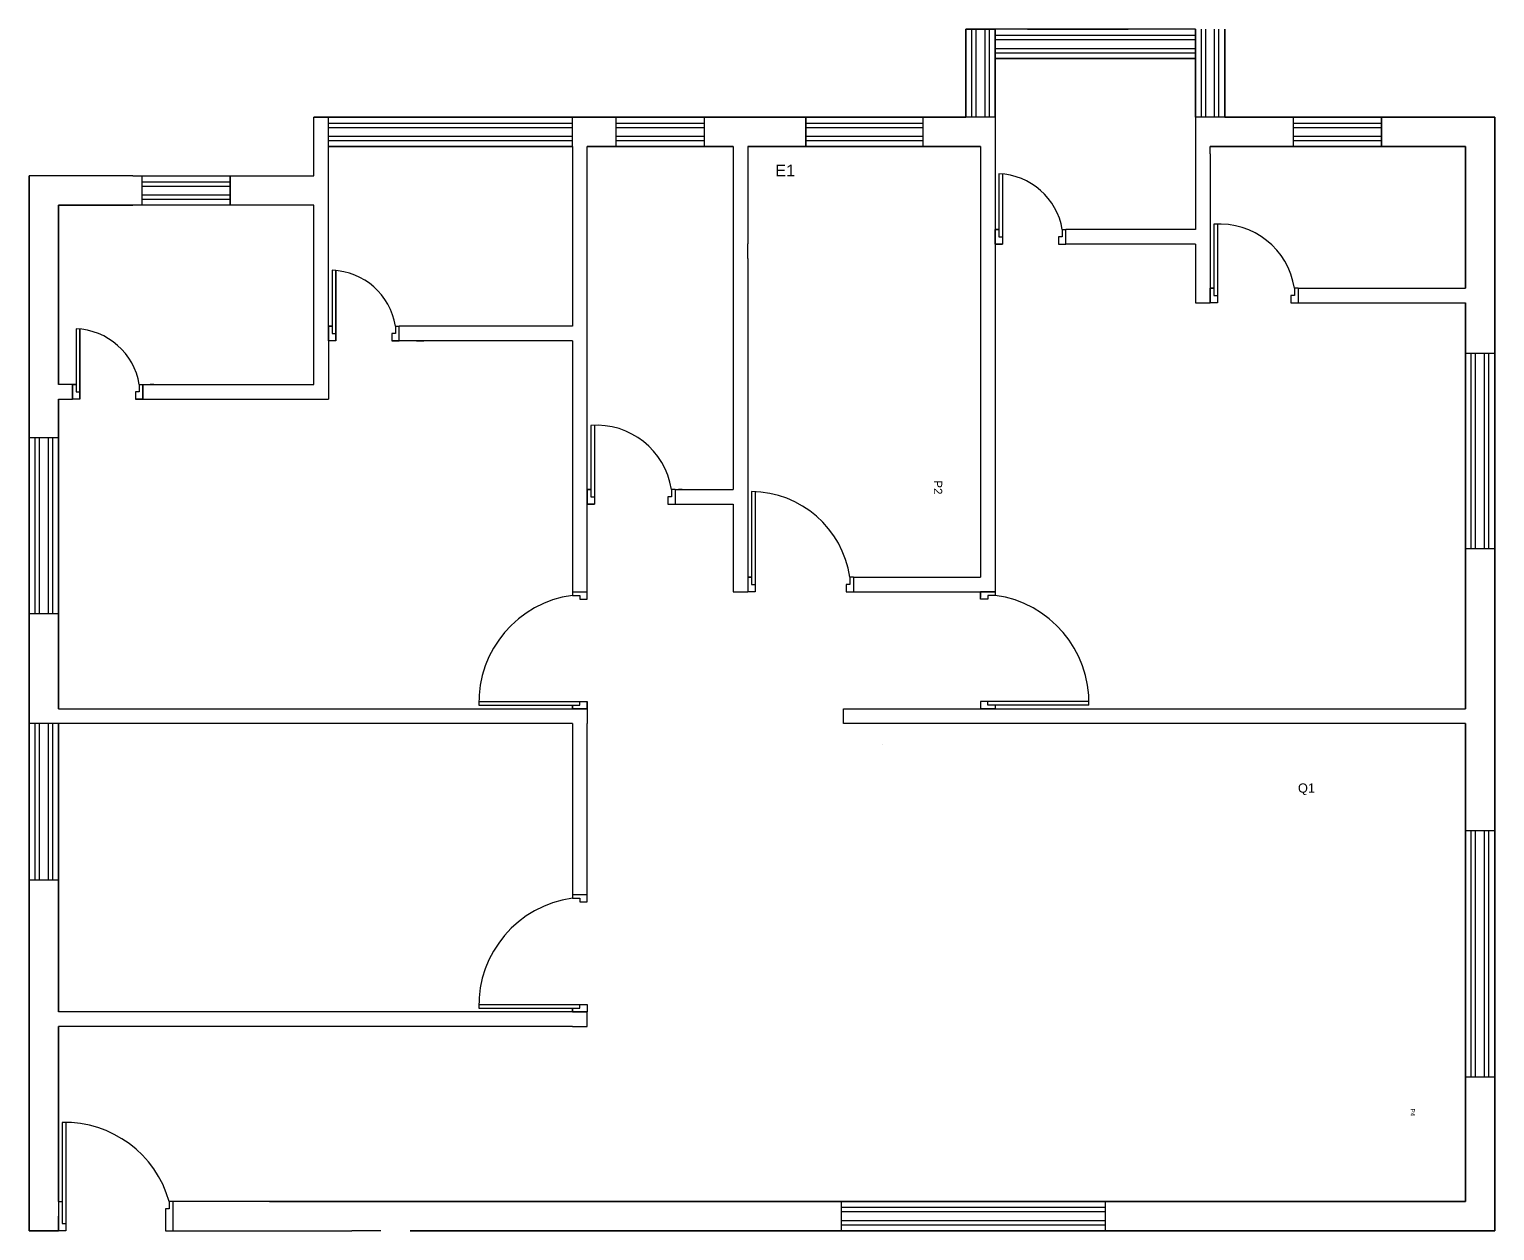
# Model space of a CAD drawing. Header units: inches. Extents: x 7 to 8291, y 3 to 1714.
# Drawn here: x 7771 to 8271, y 1057 to 1467 of the extents above; entities that cross this region are included whole.
import ezdxf

# ---------------------------------------------------------------- set-up
doc = ezdxf.new("R2010")
doc.units = ezdxf.units.IN
doc.header["$MEASUREMENT"] = 0
for name, color, linetype in [('doors', 6, 'Continuous'), ('text', 7, 'Continuous'), ('windows', 40, 'Continuous')]:
    doc.layers.add(name, color=color, linetype=linetype)
doc.styles.get("Standard").update_dxf_attribs({"font": 'arial.ttf'})

msp = doc.modelspace()

# ---------------------------------------------------------------- linework, layer by layer
for p, q in [((8100.707, 1466.73), (8090.707, 1466.73)), ((8090.707, 1456.73), (8090.707, 1466.73)), ((8100.707, 1466.73), (8090.707, 1466.73)), ((8100.707, 1436.73), (8100.707, 1466.73)), ((8179.014, 1436.73), (8179.014, 1466.73)), ((8090.707, 1436.73), (8090.707, 1456.73)), ((8090.707, 1436.73), (8090.707, 1456.73)), ((8100.707, 1436.73), (8100.707, 1456.73)), ((8169.014, 1436.73), (8169.014, 1456.73)), ((7868.198, 1416.73), (7868.198, 1436.73)), ((7873.198, 1436.73), (7868.198, 1436.73)), ((8100.707, 1436.73), (8100.707, 1424.23)), ((8169.014, 1436.73), (8169.014, 1426.73)), ((8271.106, 1436.73), (8179.014, 1436.73)), ((8271.106, 1436.73), (8179.014, 1436.73)), ((7873.198, 1365.464), (7873.198, 1426.73)), ((7873.198, 1426.73), (7956.411, 1426.73)), ((7956.411, 1426.73), (7956.411, 1365.464)), ((8011.319, 1426.73), (7961.411, 1426.73)), ((7961.411, 1360.464), (7961.411, 1426.73)), ((8011.319, 1426.73), (8011.319, 1309.736)), ((8011.319, 1426.73), (8011.319, 1309.736)), ((8095.707, 1426.73), (8016.319, 1426.73)), ((8016.319, 1426.73), (8016.319, 1393.492)), ((8261.106, 1426.73), (8174.014, 1426.73)), ((8174.014, 1424.23), (8174.014, 1426.73)), ((8261.106, 1426.73), (8261.106, 1378.378)), ((8261.106, 1426.73), (8261.106, 1378.378)), ((7806.473, 1416.73), (7771.106, 1416.73)), ((7806.473, 1416.73), (7840.807, 1416.73)), ((7840.807, 1416.73), (7868.198, 1416.73)), ((7781.106, 1406.73), (7781.106, 1345.464)), ((7868.198, 1406.73), (7781.106, 1406.73)), ((7781.106, 1406.73), (7806.473, 1406.73)), ((7868.198, 1345.464), (7868.198, 1406.73)), ((8169.014, 1398.378), (8124.794, 1398.378)), ((8124.794, 1393.378), (8124.794, 1398.378)), ((8016.319, 1388.492), (8016.319, 1393.492)), ((8016.319, 1388.492), (8016.319, 1393.492)), ((8169.014, 1393.378), (8124.794, 1393.378)), ((8169.014, 1393.378), (8169.014, 1373.378)), ((8016.319, 1388.492), (8016.319, 1304.736)), ((8016.319, 1388.492), (8016.319, 1304.736)), ((8174.014, 1378.378), (8174.014, 1373.378)), ((8204.034, 1378.378), (8261.106, 1378.378)), ((8204.034, 1378.378), (8204.034, 1373.378)), ((8169.014, 1373.378), (8174.014, 1373.378)), ((8204.034, 1373.378), (8261.106, 1373.378)), ((8261.106, 1373.378), (8261.106, 1234.787)), ((8261.106, 1373.378), (8261.106, 1234.787)), ((7873.198, 1365.464), (7873.198, 1360.464)), ((7956.411, 1365.464), (7897.285, 1365.464)), ((7897.285, 1360.464), (7897.285, 1365.464)), ((7905.7, 1365.464), (7904.45, 1365.464)), ((7873.198, 1360.464), (7873.198, 1340.464)), ((7956.411, 1360.464), (7897.285, 1360.464)), ((7903.2, 1360.464), (7905.7, 1360.464)), ((7956.411, 1360.464), (7956.411, 1274.807)), ((7956.411, 1360.464), (7956.411, 1274.807)), ((7961.411, 1309.736), (7961.411, 1360.464)), ((7961.411, 1309.736), (7961.411, 1360.464)), ((7785.789, 1345.464), (7781.106, 1345.464)), ((7785.789, 1345.464), (7785.789, 1340.464)), ((7809.876, 1345.464), (7868.198, 1345.464)), ((7809.876, 1345.464), (7809.876, 1340.464)), ((7813.607, 1345.464), (7812.357, 1345.464)), ((7834.314, 1345.557), (7834.314, 1345.539)), ((7781.106, 1340.464), (7781.106, 1234.787)), ((7781.106, 1340.464), (7785.789, 1340.464)), ((7809.876, 1340.464), (7868.198, 1340.464)), ((7809.876, 1340.464), (7873.198, 1340.464)), ((7811.107, 1340.464), (7813.607, 1340.464)), ((7961.411, 1309.736), (7961.411, 1304.736)), ((7991.431, 1309.736), (8011.319, 1309.736)), ((7991.431, 1309.736), (7991.431, 1304.736)), ((7993.912, 1309.736), (7992.662, 1309.736)), ((7993.912, 1309.736), (7992.662, 1309.736)), ((7961.411, 1274.807), (7961.411, 1304.736)), ((7961.411, 1274.807), (7961.411, 1304.736)), ((7991.412, 1304.736), (7993.912, 1304.736)), ((7991.412, 1304.736), (7993.912, 1304.736)), ((7991.431, 1304.736), (8011.319, 1304.736)), ((7991.431, 1304.736), (8011.319, 1304.736)), ((8011.319, 1304.736), (8011.319, 1274.802)), ((8011.319, 1304.736), (8011.319, 1274.802)), ((8016.319, 1304.736), (8016.319, 1274.802)), ((8016.319, 1279.802), (8016.319, 1274.802)), ((8052.339, 1279.802), (8095.707, 1279.802)), ((8052.339, 1279.802), (8095.707, 1279.802)), ((8052.339, 1279.802), (8052.339, 1274.802)), ((7956.411, 1274.807), (7961.411, 1274.807)), ((8011.319, 1274.802), (8016.319, 1274.802)), ((8011.319, 1274.802), (8016.319, 1274.802)), ((8052.339, 1274.802), (8095.707, 1274.802)), ((8052.339, 1274.802), (8095.707, 1274.802)), ((8095.707, 1274.802), (8100.707, 1274.802)), ((7781.106, 1234.787), (7868.198, 1234.787)), ((7868.198, 1234.787), (7956.411, 1234.787)), ((7961.411, 1234.787), (7956.411, 1234.787)), ((7961.411, 1234.787), (7961.411, 1229.787)), ((8048.908, 1234.787), (8095.707, 1234.787)), ((8048.908, 1229.787), (8048.908, 1234.787)), ((8048.908, 1232.287), (8048.908, 1232.287)), ((8100.707, 1234.787), (8095.707, 1234.787)), ((8100.707, 1234.787), (8261.106, 1234.787)), ((7781.106, 1229.787), (7781.106, 1131.433)), ((7956.411, 1229.787), (7781.106, 1229.787)), ((7956.411, 1229.787), (7956.411, 1171.453)), ((7961.411, 1171.453), (7961.411, 1229.787)), ((8261.106, 1229.787), (8048.908, 1229.787)), ((8261.106, 1229.787), (8261.106, 1066.73)), ((8261.106, 1229.787), (8261.106, 1066.73)), ((7956.411, 1171.453), (7961.411, 1171.453)), ((7956.411, 1131.433), (7781.106, 1131.433)), ((7956.411, 1131.433), (7961.411, 1131.433)), ((7961.411, 1126.433), (7961.411, 1131.433)), ((7781.106, 1126.433), (7781.106, 1066.73)), ((7956.411, 1126.433), (7781.106, 1126.433)), ((7956.411, 1126.433), (7961.411, 1126.433)), ((7771.106, 1066.748), (7771.106, 1066.73)), ((7781.106, 1066.73), (7781.106, 1056.748)), ((8261.106, 1066.73), (7820.085, 1066.73)), ((7820.085, 1066.73), (7820.085, 1056.748)), ((8261.106, 1066.748), (7853.106, 1066.748)), ((7891.106, 1066.748), (7891.106, 1066.73)), ((7901.106, 1066.748), (7901.106, 1066.73)), ((8082.134, 1066.748), (8082.134, 1066.73)), ((8261.106, 1066.748), (8108.155, 1066.748)), ((7820.085, 1056.748), (7881.106, 1056.748)), ((7820.085, 1056.748), (7881.106, 1056.748)), ((7891.106, 1056.748), (7881.106, 1056.748)), ((7891.106, 1056.748), (7881.106, 1056.748)), ((8261.106, 1056.748), (7901.106, 1056.748)), ((8261.106, 1056.748), (7901.106, 1056.748))]:
    msp.add_line(p, q)
for points in [[(7868.198, 1436.73), (8090.707, 1436.73)], [(8090.707, 1436.73), (7868.198, 1436.73)], [(8090.707, 1436.73), (7868.198, 1436.73)], [(8090.707, 1436.73), (7868.198, 1436.73)], [(8090.707, 1436.73), (7873.198, 1436.73)], [(8090.707, 1436.73), (7873.198, 1436.73)], [(8090.707, 1436.73), (7873.198, 1436.73)], [(8090.707, 1436.73), (7873.198, 1436.73)], [(8179.014, 1436.73), (8271.106, 1436.73), (8271.106, 1056.748), (7901.106, 1056.748)], [(7901.106, 1056.748), (8271.106, 1056.748), (8271.106, 1436.73), (8179.014, 1436.73)], [(7901.106, 1056.748), (8271.106, 1056.748), (8271.106, 1436.73), (8179.014, 1436.73)], [(7901.106, 1056.748), (8271.106, 1056.748), (8271.106, 1436.73), (8179.014, 1436.73)], [(8179.014, 1436.73), (8271.106, 1436.73), (8271.106, 1056.748), (7901.106, 1056.748)], [(7901.106, 1056.748), (8271.106, 1056.748), (8271.106, 1436.73), (8179.014, 1436.73)], [(7901.106, 1056.748), (8271.106, 1056.748), (8271.106, 1436.73), (8179.014, 1436.73)], [(7901.106, 1056.748), (8271.106, 1056.748), (8271.106, 1436.73), (8179.014, 1436.73)], [(8271.106, 1306.748), (8271.106, 1436.73), (8179.014, 1436.73)], [(8271.106, 1306.748), (8271.106, 1436.73), (8179.014, 1436.73)], [(8011.319, 1426.73), (7961.411, 1426.73)], [(7961.411, 1426.73), (8011.319, 1426.73)], [(8011.319, 1426.73), (7961.411, 1426.73)], [(8095.707, 1426.73), (8016.319, 1426.73)], [(8016.319, 1426.73), (8095.707, 1426.73)], [(8095.707, 1426.73), (8016.319, 1426.73)], [(8095.707, 1426.73), (8095.707, 1388.492)], [(8169.014, 1426.73), (8169.014, 1398.378)], [(8261.106, 1378.378), (8261.106, 1426.73), (8174.014, 1426.73)], [(8174.014, 1426.73), (8261.106, 1426.73), (8261.106, 1378.378)], [(8261.106, 1378.378), (8261.106, 1426.73), (8174.014, 1426.73)], [(8261.106, 1378.378), (8261.106, 1426.73), (8174.014, 1426.73)], [(8261.106, 1378.378), (8261.106, 1426.73), (8174.014, 1426.73)], [(8100.707, 1424.23), (8100.707, 1373.378)], [(8174.014, 1424.23), (8174.014, 1373.378)], [(7781.106, 1056.748), (7771.106, 1056.748), (7771.106, 1416.73)], [(7771.106, 1416.73), (7771.106, 1056.748), (7781.106, 1056.748)], [(7781.106, 1056.748), (7771.106, 1056.748), (7771.106, 1416.73)], [(7771.106, 1416.73), (7771.106, 1056.748), (7781.106, 1056.748)], [(7771.106, 1416.73), (7771.106, 1056.748), (7781.106, 1056.748)], [(7771.106, 1416.73), (7771.106, 1056.748), (7781.106, 1056.748)], [(7781.106, 1056.748), (7771.106, 1056.748), (7771.106, 1416.73)], [(7771.106, 1416.73), (7771.106, 1056.748), (7781.106, 1056.748)], [(7781.106, 1056.748), (7771.106, 1056.748), (7771.106, 1416.73)], [(7771.106, 1416.73), (7771.106, 1056.748), (7781.106, 1056.748)], [(7771.106, 1416.73), (7771.106, 1056.748), (7781.106, 1056.748)], [(7771.106, 1416.73), (7771.106, 1056.748), (7781.106, 1056.748)], [(7781.106, 1406.73), (7781.106, 1345.464)], [(7781.106, 1345.464), (7781.106, 1406.73)], [(7781.106, 1406.73), (7781.106, 1345.464)], [(8095.707, 1388.492), (8095.707, 1279.802)], [(8095.707, 1388.492), (8095.707, 1279.802)], [(8100.707, 1373.378), (8100.707, 1274.802)], [(8100.707, 1373.378), (8100.707, 1274.802)], [(8261.106, 1234.787), (8261.106, 1373.378)], [(8261.106, 1373.378), (8261.106, 1234.787)], [(8261.106, 1234.787), (8261.106, 1373.378)], [(7781.106, 1340.464), (7781.106, 1234.787)], [(7781.106, 1234.787), (7781.106, 1340.464)], [(7781.106, 1340.464), (7781.106, 1234.787)], [(7781.106, 1229.787), (7781.106, 1131.433)], [(7781.106, 1131.433), (7781.106, 1229.787)], [(7781.106, 1229.787), (7781.106, 1131.433)], [(8261.106, 1229.787), (8261.106, 1066.73), (7820.085, 1066.73)], [(7853.106, 1066.748), (8261.106, 1066.748), (8261.106, 1229.787)], [(7853.106, 1066.748), (8261.106, 1066.748), (8261.106, 1229.787)], [(7781.106, 1066.73), (7781.106, 1126.433)], [(7781.106, 1126.433), (7781.106, 1066.748)]]:
    msp.add_lwpolyline(points)
msp.add_arc((7817.106, 1066.73), 36, 0, 0.02786)
at = {"layer": 'doors', "color": 215, "true_color": 0xa953a0}
for p, q in [((8101.957, 1417.433), (8101.957, 1395.878)), ((8101.957, 1417.433), (8101.957, 1395.878)), ((8103.207, 1417.351), (8103.207, 1393.378)), ((8103.207, 1417.335), (8103.207, 1393.378)), ((8175.264, 1400.19), (8175.264, 1375.878)), ((8176.514, 1400.255), (8176.514, 1373.378)), ((8101.957, 1398.378), (8100.707, 1398.378)), ((8101.957, 1395.878), (8103.207, 1395.878)), ((8101.957, 1395.878), (8103.207, 1395.878)), ((8122.294, 1395.878), (8122.294, 1393.378)), ((8123.544, 1395.878), (8122.294, 1395.878)), ((8123.544, 1398.378), (8124.794, 1398.378)), ((8123.544, 1398.378), (8123.544, 1395.878)), ((8124.794, 1393.378), (8124.794, 1398.378)), ((8175.264, 1397.433), (8175.264, 1375.878)), ((8176.514, 1397.335), (8176.514, 1373.378)), ((8100.707, 1393.378), (8103.207, 1393.378)), ((8103.207, 1393.378), (8100.707, 1393.378)), ((8100.707, 1393.378), (8103.207, 1393.378)), ((8122.294, 1393.378), (8124.794, 1393.378)), ((8122.294, 1393.378), (8124.794, 1393.378)), ((7875.698, 1384.438), (7874.448, 1384.519)), ((7874.448, 1384.519), (7874.448, 1365.464)), ((7875.698, 1360.464), (7875.698, 1384.438)), ((8174.014, 1378.378), (8175.264, 1378.378)), ((8175.264, 1378.378), (8174.014, 1378.378)), ((8174.014, 1373.378), (8174.014, 1378.378)), ((8174.014, 1378.378), (8174.014, 1373.378)), ((8175.264, 1375.878), (8176.514, 1375.878)), ((8175.264, 1375.878), (8176.514, 1375.878)), ((8201.534, 1375.878), (8201.534, 1373.378)), ((8202.784, 1375.878), (8201.534, 1375.878)), ((8201.534, 1375.878), (8201.534, 1373.378)), ((8202.784, 1378.378), (8202.784, 1375.878)), ((8204.034, 1378.378), (8202.784, 1378.378)), ((8202.784, 1378.378), (8202.784, 1375.878)), ((8204.034, 1378.378), (8204.034, 1373.378)), ((8176.514, 1373.378), (8174.014, 1373.378)), ((8201.534, 1373.378), (8204.034, 1373.378)), ((7873.198, 1360.464), (7873.198, 1365.464)), ((7873.198, 1365.464), (7874.448, 1365.464)), ((7874.448, 1365.464), (7874.448, 1362.964)), ((7896.035, 1365.464), (7897.285, 1365.464)), ((7896.035, 1365.464), (7896.035, 1362.964)), ((7897.285, 1360.464), (7897.285, 1365.464)), ((7788.289, 1364.438), (7787.039, 1364.519)), ((7787.039, 1364.519), (7787.039, 1345.464)), ((7788.289, 1340.464), (7788.289, 1364.438)), ((7875.698, 1360.464), (7873.198, 1360.464)), ((7874.448, 1362.964), (7875.698, 1362.964)), ((7875.698, 1362.964), (7875.698, 1360.464)), ((7894.785, 1362.964), (7894.785, 1360.464)), ((7896.035, 1362.964), (7894.785, 1362.964)), ((7894.785, 1360.464), (7897.285, 1360.464)), ((7785.789, 1340.464), (7785.789, 1345.464)), ((7785.789, 1345.464), (7787.039, 1345.464)), ((7787.039, 1345.464), (7787.039, 1342.964)), ((7808.626, 1345.464), (7809.876, 1345.464)), ((7808.626, 1345.464), (7808.626, 1342.964)), ((7809.876, 1340.464), (7809.876, 1345.464)), ((7788.289, 1340.464), (7785.789, 1340.464)), ((7787.039, 1342.964), (7788.289, 1342.964)), ((7788.289, 1342.964), (7788.289, 1340.464)), ((7807.376, 1342.964), (7807.376, 1340.464)), ((7808.626, 1342.964), (7807.376, 1342.964)), ((7807.376, 1340.464), (7809.876, 1340.464)), ((7962.661, 1331.548), (7962.661, 1307.236)), ((7962.661, 1331.548), (7962.661, 1307.236)), ((7963.911, 1331.613), (7963.911, 1304.736)), ((7963.911, 1331.613), (7963.911, 1304.736)), ((7961.411, 1309.736), (7961.411, 1304.736)), ((7961.411, 1309.736), (7961.411, 1304.736)), ((7962.661, 1307.236), (7963.911, 1307.236)), ((7962.661, 1307.236), (7963.911, 1307.236)), ((7962.661, 1307.236), (7963.911, 1307.236)), ((7962.661, 1307.236), (7963.911, 1307.236)), ((7962.661, 1307.236), (7963.911, 1307.236)), ((7962.661, 1307.236), (7963.911, 1307.236)), ((7988.931, 1307.236), (7988.931, 1304.736)), ((7990.181, 1307.236), (7988.931, 1307.236)), ((7988.931, 1307.236), (7988.931, 1304.736)), ((7988.931, 1307.236), (7988.931, 1304.736)), ((7990.181, 1307.236), (7988.931, 1307.236)), ((7988.931, 1307.236), (7988.931, 1304.736)), ((7990.181, 1309.736), (7990.181, 1307.236)), ((7991.431, 1309.736), (7990.181, 1309.736)), ((7990.181, 1309.736), (7990.181, 1307.236)), ((7990.181, 1309.736), (7990.181, 1307.236)), ((7990.181, 1309.736), (7990.181, 1307.236)), ((7991.431, 1309.736), (7991.431, 1304.736)), ((7991.431, 1309.736), (7991.431, 1304.736)), ((8017.569, 1308.965), (8017.569, 1277.302)), ((8017.569, 1308.965), (8017.569, 1277.302)), ((8018.819, 1308.929), (8018.819, 1274.802)), ((8018.819, 1308.929), (8018.819, 1274.802)), ((7963.911, 1304.736), (7961.411, 1304.736)), ((7963.911, 1304.736), (7961.411, 1304.736)), ((7988.931, 1304.736), (7991.431, 1304.736)), ((8016.319, 1279.802), (8016.319, 1274.802)), ((8016.319, 1279.802), (8016.319, 1274.802)), ((8017.569, 1277.302), (8018.819, 1277.302)), ((8017.569, 1277.302), (8018.819, 1277.302)), ((8049.839, 1277.302), (8049.839, 1274.802)), ((8051.089, 1277.302), (8049.839, 1277.302)), ((8049.839, 1277.302), (8049.839, 1274.802)), ((8049.839, 1277.302), (8049.839, 1274.802)), ((8051.089, 1277.302), (8049.839, 1277.302)), ((8049.839, 1277.302), (8049.839, 1274.802)), ((8051.089, 1279.802), (8051.089, 1277.302)), ((8052.339, 1279.802), (8051.089, 1279.802)), ((8051.089, 1279.802), (8051.089, 1277.302)), ((8051.089, 1279.802), (8051.089, 1277.302)), ((8052.339, 1279.802), (8051.089, 1279.802)), ((8051.089, 1279.802), (8051.089, 1277.302)), ((8052.339, 1279.802), (8052.339, 1274.802)), ((8052.339, 1279.802), (8052.339, 1274.802)), ((7956.411, 1274.807), (7956.411, 1273.557)), ((7956.411, 1274.807), (7961.411, 1274.807)), ((7956.411, 1274.807), (7956.411, 1273.557)), ((7956.411, 1274.807), (7961.411, 1274.807)), ((7956.411, 1273.557), (7958.911, 1273.557)), ((7956.411, 1273.557), (7958.911, 1273.557)), ((7958.911, 1273.557), (7958.911, 1272.307)), ((7958.911, 1273.557), (7958.911, 1272.307)), ((7958.911, 1272.307), (7961.411, 1272.307)), ((7958.911, 1272.307), (7961.411, 1272.307)), ((7961.411, 1272.307), (7961.411, 1274.807)), ((7961.411, 1272.307), (7961.411, 1274.807)), ((8018.819, 1274.802), (8016.319, 1274.802)), ((8018.819, 1274.802), (8016.319, 1274.802)), ((8049.839, 1274.802), (8052.339, 1274.802)), ((8049.839, 1274.802), (8052.339, 1274.802)), ((8100.707, 1274.807), (8095.707, 1274.807)), ((8095.707, 1272.307), (8095.707, 1274.807)), ((8100.707, 1274.807), (8095.707, 1274.807)), ((8095.707, 1272.307), (8095.707, 1274.807)), ((8098.207, 1272.307), (8095.707, 1272.307)), ((8098.207, 1272.307), (8095.707, 1272.307)), ((8100.707, 1273.557), (8098.207, 1273.557)), ((8098.207, 1273.557), (8098.207, 1272.307)), ((8100.707, 1273.557), (8098.207, 1273.557)), ((8098.207, 1273.557), (8098.207, 1272.307)), ((8100.707, 1274.807), (8100.707, 1273.557)), ((8100.707, 1274.807), (8100.707, 1273.557)), ((7924.465, 1236.037), (7958.911, 1236.037)), ((7924.487, 1237.287), (7961.411, 1237.287)), ((7932.66, 1237.287), (7961.411, 1237.287)), ((7932.696, 1236.037), (7958.911, 1236.037)), ((7958.911, 1236.037), (7958.911, 1237.287)), ((7958.911, 1236.037), (7958.911, 1237.287)), ((7961.411, 1237.287), (7961.411, 1234.787)), ((8124.459, 1237.287), (8095.707, 1237.287)), ((8132.631, 1237.287), (8095.707, 1237.287)), ((8095.707, 1237.287), (8095.707, 1234.787)), ((8098.207, 1236.037), (8098.207, 1237.287)), ((8098.207, 1236.037), (8098.207, 1237.287)), ((8124.422, 1236.037), (8098.207, 1236.037)), ((8132.654, 1236.037), (8098.207, 1236.037)), ((7956.411, 1234.787), (7961.411, 1234.787)), ((8100.707, 1234.787), (8095.707, 1234.787)), ((7956.411, 1171.453), (7956.411, 1170.203)), ((7956.411, 1171.453), (7961.411, 1171.453)), ((7956.411, 1170.203), (7958.911, 1170.203)), ((7958.911, 1170.203), (7958.911, 1168.953)), ((7961.411, 1168.953), (7961.411, 1171.453)), ((7958.911, 1168.953), (7961.411, 1168.953)), ((7924.465, 1132.683), (7958.911, 1132.683)), ((7924.487, 1133.933), (7961.411, 1133.933)), ((7932.66, 1133.933), (7961.411, 1133.933)), ((7932.696, 1132.683), (7958.911, 1132.683)), ((7956.411, 1132.683), (7956.411, 1131.433)), ((7956.411, 1131.433), (7956.411, 1132.683)), ((7956.411, 1131.433), (7961.411, 1131.433)), ((7961.411, 1131.433), (7956.411, 1131.433)), ((7956.411, 1131.433), (7961.411, 1131.433)), ((7958.911, 1132.683), (7958.911, 1133.933)), ((7958.911, 1132.683), (7958.911, 1133.933)), ((7961.411, 1133.933), (7961.411, 1131.433)), ((7961.411, 1133.933), (7961.411, 1131.433)), ((7782.356, 1093.694), (7782.356, 1059.248)), ((7783.606, 1093.672), (7783.606, 1056.748)), ((7782.356, 1085.462), (7782.356, 1059.248)), ((7783.606, 1085.499), (7783.606, 1056.748)), ((7818.835, 1066.73), (7818.835, 1064.23)), ((7820.085, 1066.73), (7818.835, 1066.73)), ((7820.085, 1066.73), (7820.085, 1056.748)), ((7781.106, 1061.748), (7781.106, 1056.748)), ((7817.585, 1064.23), (7817.585, 1056.748)), ((7818.835, 1064.23), (7817.585, 1064.23)), ((7783.606, 1056.748), (7781.106, 1056.748)), ((7782.356, 1059.248), (7783.606, 1059.248)), ((7782.356, 1059.248), (7783.606, 1059.248)), ((7817.585, 1056.748), (7820.085, 1056.748))]:
    msp.add_line(p, q, dxfattribs=at)
at = {"layer": 'doors'}
for p, q in [((8100.707, 1398.378), (8101.957, 1398.378)), ((8100.707, 1393.378), (8100.707, 1398.378)), ((8100.707, 1398.378), (8101.957, 1398.378)), ((8100.707, 1393.378), (8100.707, 1398.378)), ((7874.448, 1384.519), (7874.448, 1362.964)), ((7874.448, 1384.519), (7874.448, 1362.964)), ((7875.698, 1384.438), (7875.698, 1360.464)), ((7875.698, 1384.421), (7875.698, 1360.464)), ((7873.198, 1365.464), (7874.448, 1365.464)), ((7873.198, 1360.464), (7873.198, 1365.464)), ((7873.198, 1365.464), (7874.448, 1365.464)), ((7874.448, 1365.464), (7873.198, 1365.464)), ((7873.198, 1360.464), (7873.198, 1365.464)), ((7787.039, 1364.519), (7787.039, 1342.964)), ((7787.039, 1364.519), (7787.039, 1342.964)), ((7788.289, 1364.438), (7788.289, 1340.464)), ((7788.289, 1364.421), (7788.289, 1340.464)), ((7874.448, 1362.964), (7875.698, 1362.964)), ((7874.448, 1362.964), (7875.698, 1362.964)), ((7897.285, 1360.464), (7894.785, 1360.464)), ((7785.789, 1345.464), (7787.039, 1345.464)), ((7785.789, 1340.464), (7785.789, 1345.464)), ((7785.789, 1345.464), (7787.039, 1345.464)), ((7787.039, 1345.464), (7785.789, 1345.464)), ((7785.789, 1340.464), (7785.789, 1345.464)), ((7787.039, 1342.964), (7788.289, 1342.964)), ((7787.039, 1342.964), (7788.289, 1342.964)), ((7809.876, 1340.464), (7807.376, 1340.464)), ((7962.661, 1328.791), (7962.661, 1307.236)), ((7962.661, 1328.791), (7962.661, 1307.236)), ((7962.661, 1328.791), (7962.661, 1307.236)), ((7962.661, 1328.791), (7962.661, 1307.236)), ((7963.911, 1328.71), (7963.911, 1304.736)), ((7963.911, 1328.71), (7963.911, 1304.736)), ((7963.911, 1328.693), (7963.911, 1304.736)), ((7963.911, 1328.693), (7963.911, 1304.736)), ((7961.411, 1309.736), (7962.661, 1309.736)), ((7961.411, 1304.736), (7961.411, 1309.736)), ((7961.411, 1309.736), (7962.661, 1309.736)), ((7962.661, 1309.736), (7961.411, 1309.736)), ((7961.411, 1304.736), (7961.411, 1309.736)), ((7961.411, 1309.736), (7962.661, 1309.736)), ((7961.411, 1304.736), (7961.411, 1309.736)), ((7961.411, 1309.736), (7962.661, 1309.736)), ((7962.661, 1309.736), (7961.411, 1309.736)), ((7961.411, 1304.736), (7961.411, 1309.736)), ((7961.411, 1304.736), (7963.911, 1304.736)), ((7963.911, 1304.736), (7961.411, 1304.736)), ((7961.411, 1304.736), (7963.911, 1304.736)), ((7961.411, 1304.736), (7963.911, 1304.736)), ((7963.911, 1304.736), (7961.411, 1304.736)), ((7961.411, 1304.736), (7963.911, 1304.736)), ((8016.319, 1279.802), (8017.569, 1279.802)), ((8016.319, 1279.802), (8017.569, 1279.802)), ((7956.411, 1236.037), (7956.411, 1234.787)), ((7956.411, 1234.787), (7956.411, 1236.037)), ((7961.411, 1234.787), (7961.411, 1237.287)), ((7961.411, 1237.287), (7961.411, 1234.787)), ((8095.707, 1237.287), (8095.707, 1234.787)), ((7961.411, 1234.787), (7956.411, 1234.787)), ((8095.707, 1234.787), (8100.707, 1234.787)), ((7781.106, 1066.748), (7781.106, 1056.748)), ((7781.106, 1066.748), (7782.356, 1066.748)), ((7781.106, 1056.748), (7781.106, 1061.748)), ((7783.606, 1056.748), (7781.106, 1056.748)), ((7783.606, 1056.748), (7781.106, 1056.748))]:
    msp.add_line(p, q, dxfattribs=at)
at = {"layer": 'doors', "color": 215, "true_color": 0xa953a0}
for points in [[(8175.264, 1378.378), (8174.014, 1378.378)], [(7962.661, 1309.736), (7961.411, 1309.736)], [(7962.661, 1309.736), (7961.411, 1309.736)], [(8017.569, 1279.802), (8016.319, 1279.802)], [(8017.569, 1279.802), (8016.319, 1279.802)], [(8095.707, 1274.807), (8095.707, 1272.862)], [(8095.707, 1274.807), (8095.707, 1272.862)], [(7956.411, 1236.037), (7956.411, 1234.787)], [(8100.707, 1236.037), (8100.707, 1234.787)], [(8100.707, 1236.037), (8100.707, 1234.787)], [(7956.411, 1132.683), (7956.411, 1131.433)]]:
    msp.add_lwpolyline(points, dxfattribs=at)
at = {"layer": 'doors'}
msp.add_lwpolyline([(8095.707, 1237.287), (8095.707, 1234.787)], dxfattribs=at)
at = {"layer": 'doors', "color": 215, "true_color": 0xa953a0}
for centre, radius, start, end in [((8101.111, 1394.718), 22.73, 9.26547, 87.86572), ((8177.24, 1374.417), 25.849, 8.81558, 94.38491), ((7873.602, 1361.804), 22.73, 9.26547, 87.86572), ((7786.192, 1341.804), 22.73, 9.26547, 87.86572), ((7964.637, 1305.775), 25.849, 8.81558, 94.38491), ((7964.637, 1305.775), 25.849, 8.81558, 94.38491), ((8017.215, 1274.712), 34.254, 8.54476, 89.40715), ((8017.215, 1274.712), 34.254, 8.54476, 89.40715), ((7961.473, 1236.887), 37.018, 97.8589, 181.31498), ((8095.646, 1236.887), 37.018, 358.68502, 82.1411), ((7961.473, 1133.533), 37.018, 97.8589, 181.31498), ((7783.206, 1056.686), 37.018, 15.7435, 91.31498)]:
    msp.add_arc(centre, radius, start, end, dxfattribs=at)
at = {"layer": 'windows'}
for p, q in [((8090.707, 1456.73), (8090.707, 1466.73)), ((8090.707, 1447.742), (8090.707, 1466.73)), ((8090.707, 1466.73), (8090.707, 1436.73)), ((8090.707, 1466.73), (8090.707, 1436.73)), ((8100.707, 1454.23), (8100.707, 1466.73)), ((8169.014, 1466.73), (8100.707, 1466.73)), ((8169.014, 1466.73), (8100.707, 1466.73)), ((8100.707, 1466.73), (8100.707, 1436.73)), ((8111.719, 1466.73), (8146.054, 1466.73)), ((8169.014, 1447.742), (8169.014, 1466.73)), ((8169.014, 1466.73), (8169.014, 1436.73)), ((8169.014, 1466.73), (8169.014, 1436.73)), ((8179.014, 1466.73), (8179.014, 1436.73)), ((8169.014, 1456.73), (8100.707, 1456.73)), ((7899.645, 1436.73), (7933.98, 1436.73)), ((8001.324, 1436.73), (8001.324, 1426.73)), ((8027.227, 1436.73), (8061.562, 1436.73)), ((8036.014, 1436.73), (8036.014, 1426.73)), ((8100.707, 1436.73), (8090.707, 1436.73)), ((8179.014, 1436.73), (8169.014, 1436.73)), ((8232.514, 1426.73), (8232.514, 1436.73)), ((7956.411, 1426.73), (7873.198, 1426.73)), ((7806.473, 1416.73), (7840.807, 1416.73)), ((7839.653, 1406.73), (7839.653, 1416.73)), ((7781.106, 1327.287), (7771.106, 1327.287)), ((7781.106, 1327.287), (7771.106, 1327.287)), ((7781.106, 1267.287), (7771.106, 1267.287)), ((7781.106, 1267.287), (7771.106, 1267.287)), ((8062.184, 1222.795), (8062.184, 1222.777)), ((8078.155, 1066.748), (8078.155, 1066.73)), ((8108.155, 1066.748), (8108.155, 1066.73)), ((8138.155, 1066.748), (8138.155, 1056.748))]:
    msp.add_line(p, q, dxfattribs=at)
at = {"layer": 'windows', "color": 31, "true_color": 0xfecc66}
for p, q in [((8090.707, 1466.73), (8090.707, 1456.73)), ((8090.707, 1466.73), (8100.707, 1466.73)), ((8100.707, 1456.73), (8100.707, 1466.73)), ((7873.198, 1426.73), (7873.198, 1436.73)), ((7956.411, 1426.73), (7956.411, 1436.73)), ((7971.324, 1426.73), (7971.324, 1436.73)), ((8001.324, 1436.73), (8001.324, 1426.73)), ((8036.014, 1426.73), (8036.014, 1436.73)), ((8076.012, 1436.73), (8076.012, 1426.73)), ((8100.707, 1436.73), (8090.707, 1436.73)), ((8179.014, 1436.73), (8169.014, 1436.73)), ((8202.514, 1426.73), (8202.514, 1436.73)), ((8232.514, 1436.73), (8232.514, 1426.73)), ((7809.653, 1406.73), (7809.653, 1416.73)), ((7839.653, 1416.73), (7839.653, 1406.73)), ((8261.106, 1356.265), (8271.106, 1356.265)), ((8261.106, 1289.543), (8271.106, 1289.543)), ((7781.106, 1229.787), (7771.106, 1229.787)), ((8261.106, 1193.287), (8271.106, 1193.287)), ((7781.106, 1176.384), (7771.106, 1176.384)), ((8261.106, 1109.287), (8271.106, 1109.287)), ((8261.106, 1109.287), (8271.106, 1109.287)), ((8048.155, 1066.748), (8048.155, 1056.748)), ((8138.155, 1066.748), (8138.155, 1056.748))]:
    msp.add_line(p, q, dxfattribs=at)
for points in [[(8092.707, 1436.73), (8092.707, 1466.73)], [(8094.207, 1436.73), (8094.207, 1466.73)], [(8097.207, 1436.73), (8097.207, 1466.73)], [(8098.707, 1436.73), (8098.707, 1466.73)], [(8171.014, 1436.73), (8171.014, 1466.73)], [(8172.514, 1436.73), (8172.514, 1466.73)], [(8175.514, 1436.73), (8175.514, 1466.73)], [(8177.014, 1436.73), (8177.014, 1466.73)], [(8100.707, 1464.73), (8169.014, 1464.73)], [(8100.707, 1463.23), (8169.014, 1463.23)], [(8100.707, 1460.23), (8169.014, 1460.23)], [(8100.707, 1458.73), (8169.014, 1458.73)], [(7873.198, 1434.73), (7956.411, 1434.73)], [(7873.198, 1433.23), (7956.411, 1433.23)], [(7873.198, 1430.23), (7956.411, 1430.23)], [(7971.324, 1434.73), (8001.324, 1434.73)], [(7971.324, 1433.23), (8001.324, 1433.23)], [(7971.324, 1430.23), (8001.324, 1430.23)], [(8036.014, 1434.73), (8076.012, 1434.73)], [(8036.014, 1433.23), (8076.012, 1433.23)], [(8036.014, 1430.23), (8076.012, 1430.23)], [(8202.514, 1434.73), (8232.514, 1434.73)], [(8202.514, 1433.23), (8232.514, 1433.23)], [(8202.514, 1430.23), (8232.514, 1430.23)], [(7873.198, 1428.73), (7956.411, 1428.73)], [(7971.324, 1428.73), (8001.324, 1428.73)], [(8036.014, 1428.73), (8076.012, 1428.73)], [(8202.514, 1428.73), (8232.514, 1428.73)], [(7809.653, 1414.73), (7839.653, 1414.73)], [(7809.653, 1413.23), (7839.653, 1413.23)], [(7809.653, 1410.23), (7839.653, 1410.23)], [(7809.653, 1408.73), (7839.653, 1408.73)], [(8263.106, 1289.543), (8263.106, 1356.265)], [(8264.606, 1289.543), (8264.606, 1356.265)], [(8267.606, 1289.543), (8267.606, 1356.265)], [(8269.106, 1289.543), (8269.106, 1356.265)], [(7773.106, 1267.287), (7773.106, 1327.287)], [(7773.106, 1267.287), (7773.106, 1327.287)], [(7774.606, 1267.287), (7774.606, 1327.287)], [(7774.606, 1267.287), (7774.606, 1327.287)], [(7777.606, 1267.287), (7777.606, 1327.287)], [(7777.606, 1267.287), (7777.606, 1327.287)], [(7779.106, 1267.287), (7779.106, 1327.287)], [(7779.106, 1267.287), (7779.106, 1327.287)], [(8263.106, 1289.543), (8263.106, 1322.969)], [(8264.606, 1289.543), (8264.606, 1322.969)], [(8267.606, 1289.543), (8267.606, 1322.969)], [(8269.106, 1289.543), (8269.106, 1322.969)], [(7773.106, 1176.384), (7773.106, 1229.787)], [(7774.606, 1176.384), (7774.606, 1229.787)], [(7777.606, 1176.384), (7777.606, 1229.787)], [(7779.106, 1176.384), (7779.106, 1229.787)], [(8263.106, 1109.287), (8263.106, 1193.287)], [(8264.606, 1109.287), (8264.606, 1193.287)], [(8267.606, 1109.287), (8267.606, 1193.287)], [(8269.106, 1109.287), (8269.106, 1193.287)], [(8048.155, 1064.748), (8138.155, 1064.748)], [(8048.155, 1063.248), (8138.155, 1063.248)], [(8048.155, 1060.248), (8138.155, 1060.248)], [(8048.155, 1058.748), (8138.155, 1058.748)]]:
    msp.add_lwpolyline(points, dxfattribs=at)
at = {"layer": 'windows'}
for points in [[(8100.707, 1466.73), (8100.707, 1436.73)], [(8100.707, 1436.73), (8100.707, 1466.73)], [(8100.707, 1466.73), (8100.707, 1436.73)], [(8100.707, 1466.73), (8100.707, 1436.73)], [(8179.014, 1466.73), (8179.014, 1436.73)], [(8179.014, 1436.73), (8179.014, 1466.73)], [(8179.014, 1466.73), (8179.014, 1436.73)], [(8179.014, 1466.73), (8179.014, 1436.73)], [(8169.014, 1456.73), (8100.707, 1456.73)], [(8100.707, 1456.73), (8169.014, 1456.73)], [(8169.014, 1456.73), (8100.707, 1456.73)], [(8169.014, 1456.73), (8100.707, 1456.73)], [(8076.012, 1436.73), (8076.012, 1426.73)], [(7956.411, 1426.73), (7873.198, 1426.73)], [(7873.198, 1426.73), (7956.411, 1426.73)], [(7956.411, 1426.73), (7873.198, 1426.73)], [(8261.106, 1272.121), (8261.106, 1356.265)]]:
    msp.add_lwpolyline(points, dxfattribs=at)

# ---------------------------------------------------------------- texts
msp.add_text('P2', height=2.8489, rotation=270).set_placement((8079.755, 1312.832))
msp.add_text('Q1', height=3.1334).set_placement((8203.979, 1206.239))
at = {"insert": (8025.631, 1420.556), "char_height": 4, "attachment_point": 1}
msp.add_mtext_dynamic_manual_height_columns('E1', width=6.87297, gutter_width=20, heights=[0], dxfattribs=at)
at = {"layer": 'text'}
msp.add_text('P4', height=1.4679, rotation=270, dxfattribs=at).set_placement((8242.391, 1098.399))

doc.saveas('drawing.dxf')
